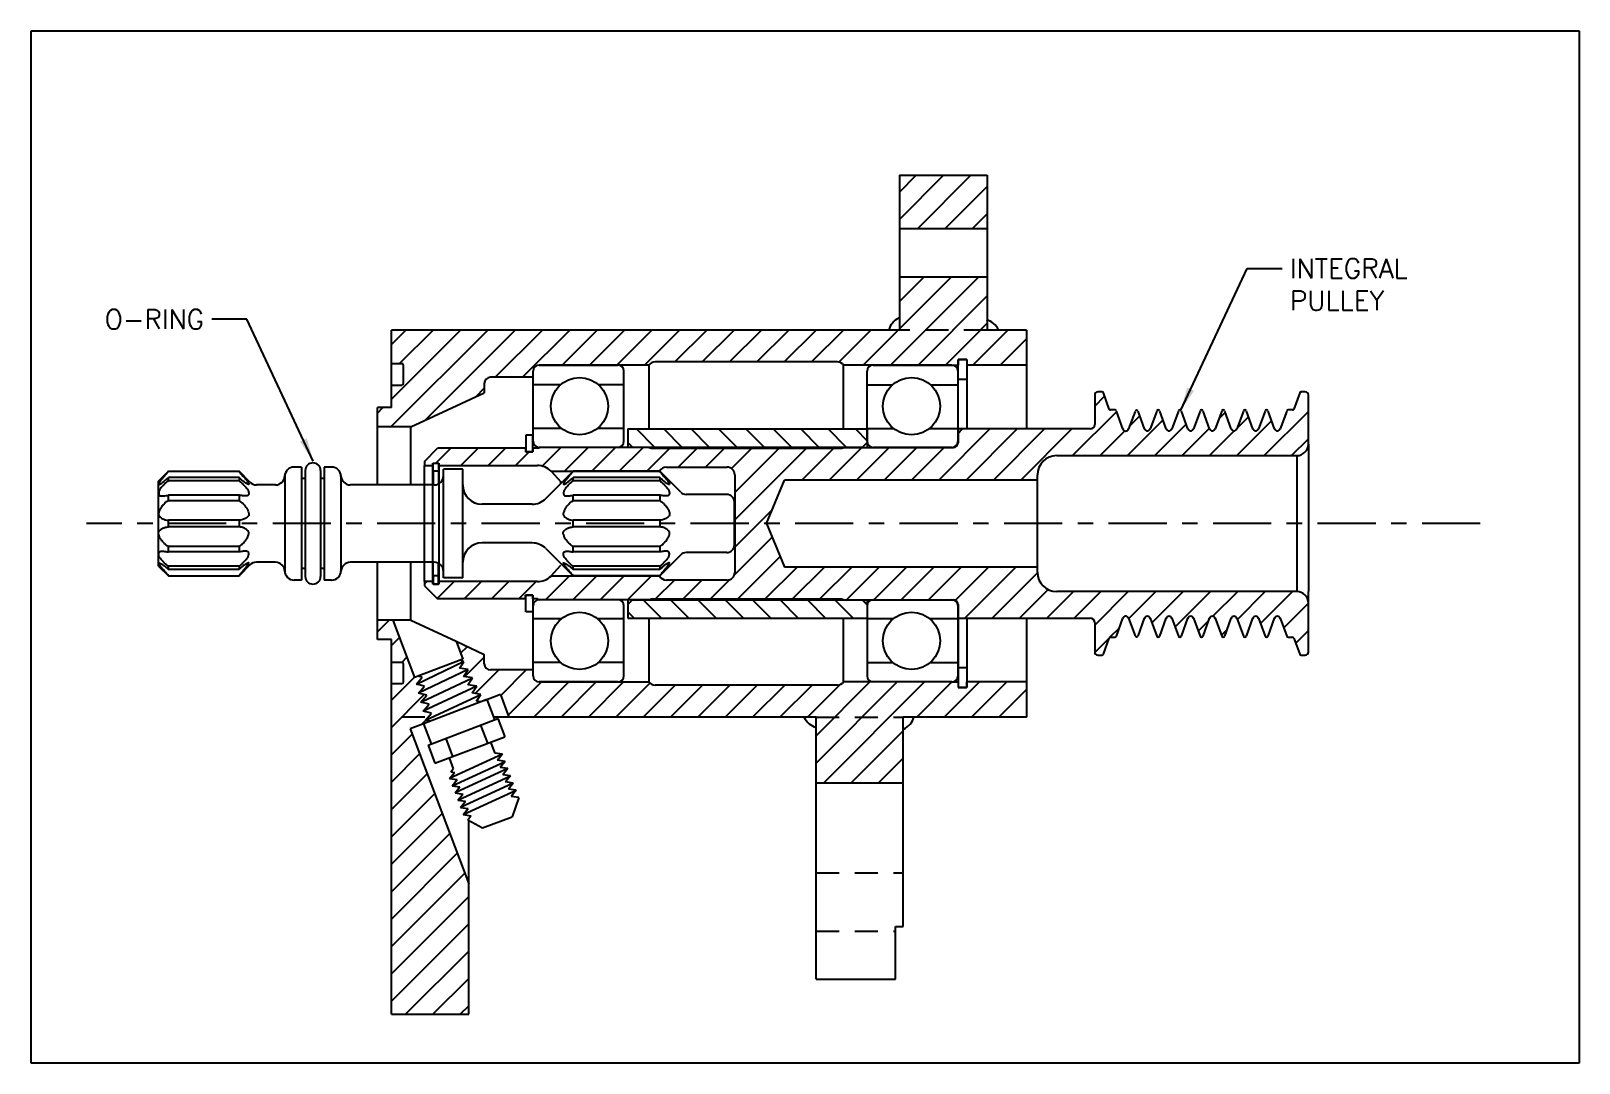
# Model space of a CAD drawing. Extents: x 0 to 74.6, y -2.9 to 21.7.
# Drawn here: x 64.6 to 74.6, y 4.79 to 11.45 of the extents above; entities that cross this region are included whole.
import ezdxf

# ---------------------------------------------------------------- set-up
doc = ezdxf.new("R2010")
doc.units = 0
doc.header["$LTSCALE"] = 0.3
doc.header["$MEASUREMENT"] = 0
doc.linetypes.add('CENTER', pattern=[2, 1.25, -0.25, 0.25, -0.25])
doc.linetypes.add('DASHED', pattern=[0.75, 0.5, -0.25])
for name, color, linetype in [('1', 1, 'CONTINUOUS'), ('L1_', 7, 'CONTINUOUS'), ('NOTES', 2, 'CONTINUOUS')]:
    doc.layers.add(name, color=color, linetype=linetype)
doc.styles.add('ROMANS', font='ROMANS.shx')
doc.dimstyles.new('FRACTION', dxfattribs={"dimtxt": 0.125, "dimasz": 0.15, "dimexe": 0.12, "dimexo": 0.12, "dimgap": 0.05, "dimtad": 0, "dimtih": 1, "dimtoh": 1, "dimdec": 4, "dimzin": 4, "dimdsep": 46, "dimlunit": 5, "dimtxsty": 'ROMANS', "dimcen": 0.09, "dimclrd": 6, "dimclre": 6, "dimclrt": 256, "dimadec": 0, "dimazin": 0, "dimtfac": 0.72, "dimtdec": 4, "dimtofl": 0, "dimtmove": 0, "dimatfit": 3, "dimfxl": 1, "dimfrac": 2, "dimtolj": 1, "dimtzin": 4, "dimarcsym": 0})
pattern_1 = [(45, (57.6716, -3.54387), (-0.08838835, 0.08838835), [])]

msp = doc.modelspace()

# ---------------------------------------------------------------- hatches: boundary and pattern name
at = {"layer": '1'}
h = msp.add_hatch(dxfattribs=at)
h.set_pattern_fill('ANSI31', color=41)
h.set_pattern_definition(pattern_1)
h.paths.add_polyline_path([(70.78, 10.521), (70.213, 10.521), (70.213, 10.178), (70.78, 10.178)])
h = msp.add_hatch(dxfattribs=at)
h.set_pattern_fill('ANSI31', color=41)
h.set_pattern_definition([(45, (57.69291, -4.05247), (-0.08838835, 0.08838835), [])])
h.paths.add_polyline_path([(70.78, 9.865), (70.213, 9.865), (70.213, 9.521), (70.78, 9.521)])
h = msp.add_hatch(dxfattribs=at)
h.set_pattern_fill('ANSI31', color=41)
h.set_pattern_definition(pattern_1)
h.paths.add_polyline_path([(71.034, 9.521), (70.78, 9.521), (70.213, 9.521), (66.932, 9.521), (66.932, 9.305), (66.999, 9.305, -0.41421), (67.009, 9.295), (67.009, 9.176, -0.41421), (66.999, 9.166), (66.932, 9.166), (66.932, 9.02), (66.842, 9.02), (66.842, 8.895), (67.057, 8.895), (67.532, 9.116), (67.532, 9.176, -0.41421), (67.572, 9.216), (67.847, 9.216), (67.847, 9.255, -0.41421), (67.887, 9.295), (68.595, 9.295, -0.23607), (68.635, 9.315), (69.813, 9.315, -0.23607), (69.853, 9.295), (70.552, 9.295), (70.592, 9.295), (70.592, 9.33), (70.648, 9.33), (70.648, 9.295), (71.034, 9.295)])
h = msp.add_hatch(dxfattribs=at)
h.set_pattern_fill('ANSI31', color=41)
h.set_pattern_definition([(45, (68.45599, -20.50634), (-0.08838835, 0.08838835), [])])
h.paths.add_polyline_path([(70.638, 7.99), (69.772, 7.99, -0.03331), (69.719, 7.784), (69.842, 7.784), (69.855, 7.779), (70.562, 7.779, -0.41461), (70.592, 7.749), (70.592, 7.66), (70.746, 7.66, -0.05729)])
h.paths.add_polyline_path([(71.105, 7.957), (71.105, 7.99), (70.638, 7.99, 0.05729), (70.746, 7.66), (71.445, 7.66, -0.4142), (71.475, 7.63), (71.475, 7.441, 0.4142), (71.495, 7.421), (71.522, 7.421, 0.31531), (71.531, 7.428), (71.569, 7.531, -0.31531), (71.578, 7.538), (71.606, 7.538, 0.31833), (71.616, 7.544), (71.656, 7.66, -0.70021), (71.694, 7.66), (71.737, 7.546, 0.78457), (71.756, 7.548), (71.796, 7.659, -0.70021), (71.834, 7.659), (71.876, 7.544, 0.7047), (71.895, 7.544), (71.936, 7.659, -0.70021), (71.974, 7.659), (72.016, 7.544, 0.70297), (72.035, 7.544), (72.076, 7.659, -0.70021), (72.114, 7.659), (72.156, 7.544, 0.70182), (72.175, 7.544), (72.216, 7.659, -0.70021), (72.254, 7.659), (72.296, 7.544, 0.70105), (72.315, 7.544), (72.356, 7.659, -0.70021), (72.394, 7.659), (72.436, 7.544, 0.70053), (72.455, 7.544), (72.496, 7.659, -0.70021), (72.534, 7.659), (72.576, 7.544, 0.70018), (72.595, 7.544), (72.636, 7.659, -0.70021), (72.674, 7.659), (72.716, 7.544, 0.3153), (72.725, 7.538), (72.752, 7.538, -0.3153), (72.762, 7.531), (72.799, 7.428, 0.3153), (72.809, 7.421), (72.835, 7.421, 0.41421), (72.855, 7.441), (72.855, 7.757, 0.41421), (72.78, 7.832), (71.23, 7.832, -0.41421)])
h.paths.add_polyline_path([(69.772, 7.99), (69.472, 7.99), (69.355, 8.271), (69.15, 8.271), (69.15, 7.956, -0.41421), (69.1, 7.906), (68.708, 7.906, -0.27566), (68.664, 7.932), (67.963, 7.932, -0.19786), (67.875, 7.896), (67.238, 7.896), (67.238, 7.88), (67.2, 7.88), (67.2, 7.896), (67.145, 7.896), (67.145, 7.869), (67.23, 7.784), (67.798, 7.784), (67.798, 7.808), (67.846, 7.808), (67.846, 7.784), (67.876, 7.784), (67.889, 7.779), (68.596, 7.779), (68.609, 7.784), (69.719, 7.784, 0.03331)])
h.paths.add_polyline_path([(69.726, 8.759), (68.609, 8.759), (68.596, 8.763), (67.889, 8.763), (67.876, 8.759), (67.846, 8.759), (67.846, 8.734), (67.798, 8.734), (67.798, 8.759), (67.23, 8.759), (67.145, 8.673), (67.145, 8.646), (67.2, 8.646), (67.2, 8.662), (67.238, 8.662), (67.238, 8.646), (67.875, 8.646, -0.19786), (67.963, 8.61), (68.664, 8.61, -0.27566), (68.708, 8.636), (69.1, 8.636, -0.41421), (69.15, 8.586), (69.15, 8.271), (69.355, 8.271), (69.472, 8.552), (69.776, 8.552, 0.03319)])
h.paths.add_polyline_path([(70.725, 8.882), (70.592, 8.882), (70.592, 8.793, -0.41382), (70.562, 8.763), (69.855, 8.763), (69.842, 8.759), (69.726, 8.759, -0.03319), (69.776, 8.552), (70.629, 8.552, -0.05668)])
h.paths.add_polyline_path([(71.23, 8.71), (72.78, 8.71, 0.41421), (72.855, 8.785), (72.855, 9.101, 0.41421), (72.835, 9.121), (72.809, 9.121, 0.3153), (72.799, 9.115), (72.762, 9.011, -0.3153), (72.752, 9.005), (72.725, 9.005, 0.3153), (72.716, 8.998), (72.674, 8.883, -0.70021), (72.636, 8.883), (72.595, 8.998, 0.70018), (72.576, 8.998), (72.534, 8.883, -0.70021), (72.496, 8.883), (72.455, 8.998, 0.69981), (72.436, 8.998), (72.394, 8.883, -0.70021), (72.356, 8.883), (72.315, 8.998, 0.69926), (72.296, 8.998), (72.254, 8.883, -0.70021), (72.216, 8.883), (72.175, 8.998, 0.69844), (72.156, 8.998), (72.114, 8.883, -0.70021), (72.076, 8.883), (72.035, 8.998, 0.69721), (72.016, 8.998), (71.974, 8.883, -0.70021), (71.936, 8.883), (71.895, 8.998, 0.69538), (71.876, 8.998), (71.834, 8.883, -0.70021), (71.796, 8.883), (71.755, 8.998, 0.61532), (71.737, 8.996), (71.694, 8.882, -0.70021), (71.656, 8.882), (71.616, 8.998, 0.31833), (71.606, 9.005), (71.578, 9.005, -0.31531), (71.569, 9.011), (71.531, 9.115, 0.31531), (71.522, 9.121), (71.495, 9.121, 0.4142), (71.475, 9.101), (71.475, 8.912, -0.4142), (71.445, 8.882), (70.725, 8.882, 0.05668), (70.629, 8.552), (71.105, 8.552), (71.105, 8.585, -0.41421)])
h = msp.add_hatch(dxfattribs=at)
h.set_pattern_fill('ANSI31', color=41)
h.set_pattern_definition(pattern_1)
h.paths.add_polyline_path([(67.432, 5.945), (67.053, 6.945), (67.157, 6.985), (67.18, 6.994), (67.153, 7.001), (67.19, 7.046), (67.138, 7.059), (67.175, 7.104), (67.123, 7.117), (67.16, 7.162), (67.108, 7.175), (67.145, 7.22), (67.094, 7.233), (67.13, 7.278), (67.103, 7.285), (67.082, 7.277), (66.942, 7.647), (66.842, 7.647), (66.842, 7.522), (66.932, 7.522), (66.932, 7.376), (66.999, 7.376, -0.41421), (67.009, 7.366), (67.009, 7.247, -0.41421), (66.999, 7.237), (66.932, 7.237), (66.932, 5.101), (67.432, 5.101)])
h = msp.add_hatch(dxfattribs=at)
h.set_pattern_fill('ANSI31', color=41)
h.set_pattern_definition([(45, (55.64809, -6.77303), (-0.08838835, 0.08838835), [])])
edge = h.paths.add_edge_path()
edge.add_arc((68.635, 7.278), 0.05, 216.8699, 270, ccw=False)
edge.add_line((68.595, 7.248), (67.897, 7.248))
edge.add_arc((67.888, 7.288), 0.0414, 180.7811, 281.2958, ccw=False)
edge.add_line((67.847, 7.288), (67.847, 7.326))
edge.add_line((67.847, 7.326), (67.572, 7.326))
edge.add_arc((67.572, 7.366), 0.04, 180, 270, ccw=False)
edge.add_line((67.532, 7.366), (67.532, 7.426))
edge.add_line((67.532, 7.426), (67.35, 7.511))
edge.add_line((67.35, 7.511), (67.393, 7.396))
edge.add_line((67.393, 7.396), (67.376, 7.389))
edge.add_line((67.376, 7.389), (67.399, 7.379))
edge.add_line((67.399, 7.379), (67.371, 7.337))
edge.add_line((67.371, 7.337), (67.428, 7.328))
edge.add_line((67.428, 7.328), (67.398, 7.284))
edge.add_line((67.398, 7.284), (67.456, 7.274))
edge.add_line((67.456, 7.274), (67.426, 7.23))
edge.add_line((67.426, 7.23), (67.483, 7.221))
edge.add_line((67.483, 7.221), (67.453, 7.177))
edge.add_line((67.453, 7.177), (67.51, 7.167))
edge.add_line((67.51, 7.167), (67.481, 7.124))
edge.add_line((67.481, 7.124), (67.51, 7.119))
edge.add_line((67.51, 7.119), (67.636, 7.167))
edge.add_line((67.636, 7.167), (67.691, 7.021))
edge.add_line((67.691, 7.021), (69.675, 7.021))
edge.add_line((69.675, 7.021), (69.675, 6.596))
edge.add_line((69.675, 6.596), (70.238, 6.596))
edge.add_line((70.238, 6.596), (70.238, 7.021))
edge.add_line((70.238, 7.021), (71.034, 7.021))
edge.add_line((71.034, 7.021), (71.034, 7.248))
edge.add_line((71.034, 7.248), (70.648, 7.248))
edge.add_line((70.648, 7.248), (70.648, 7.212))
edge.add_line((70.648, 7.212), (70.592, 7.212))
edge.add_line((70.592, 7.212), (70.592, 7.248))
edge.add_line((70.592, 7.248), (69.853, 7.248))
edge.add_arc((69.813, 7.278), 0.05, 270, 323.1301, ccw=False)
edge.add_line((69.813, 7.228), (68.635, 7.228))
at = {"layer": 'NOTES'}
h = msp.add_hatch(dxfattribs=at)
h.set_pattern_fill('ANSI31', color=41, angle=90)
h.set_pattern_definition([(135, (46.36635, -2.38027), (-0.08838835, -0.08838835), [])])
h.paths.add_polyline_path([(69.975, 8.765), (70.005, 8.795), (70.005, 8.882), (68.459, 8.882), (68.459, 8.795), (68.489, 8.765)])
h.paths.add_polyline_path([(70.005, 7.66), (70.005, 7.748), (69.975, 7.778), (68.489, 7.778), (68.459, 7.748), (68.459, 7.66)])

# ---------------------------------------------------------------- linework, layer by layer
at = {"layer": '1', "color": 1, "linetype": 'Continuous'}
for p, q in [((70.213, 10.521, -1.239), (70.213, 10.178, -1.421)), ((70.213, 10.521, -3.602), (70.78, 10.521, -3.602)), ((70.78, 10.521, -0.637), (70.78, 10.178, -0.455)), ((70.213, 10.178, -1.421), (70.213, 9.865, -1.586)), ((70.213, 10.178), (70.78, 10.178)), ((70.78, 10.178, -0.455), (70.78, 9.865, -0.29)), ((70.213, 9.865, -1.586), (70.213, 9.521, -1.768)), ((70.213, 9.865), (70.78, 9.865)), ((70.78, 9.865, -0.29), (70.78, 9.521, -0.108)), ((70.213, 9.521), (66.932, 9.521)), ((66.932, 9.305), (66.932, 9.521)), ((71.034, 9.521), (70.78, 9.521)), ((71.034, 9.521), (71.034, 9.295)), ((66.932, 9.305), (66.999, 9.305)), ((66.932, 9.166), (66.932, 9.305)), ((69.813, 9.315), (68.635, 9.315)), ((67.009, 9.176), (67.009, 9.295)), ((67.847, 9.216), (67.572, 9.216)), ((68.595, 9.295), (67.887, 9.295)), ((68.595, 9.295), (68.595, 8.882)), ((69.853, 8.882), (69.853, 9.295)), ((70.552, 9.295), (69.853, 9.295)), ((71.034, 9.295), (70.648, 9.295)), ((71.034, 9.295), (71.034, 8.882)), ((66.932, 9.02), (66.932, 9.166)), ((66.932, 9.166), (66.999, 9.166)), ((67.057, 8.895), (67.532, 9.116)), ((67.532, 9.176), (67.532, 9.116)), ((66.842, 8.895), (66.842, 9.02)), ((66.932, 9.02), (66.842, 9.02)), ((66.842, 8.526), (66.842, 8.895)), ((67.057, 8.895), (66.842, 8.895)), ((67.057, 8.521), (67.057, 8.895)), ((66.842, 7.647), (66.842, 8.016)), ((67.057, 7.647), (67.057, 8.021)), ((67.024, 7.647), (66.842, 7.647)), ((66.842, 7.522), (66.842, 7.647)), ((66.942, 7.647), (67.082, 7.277)), ((67.057, 7.647), (67.024, 7.647)), ((67.057, 7.647), (67.35, 7.511)), ((68.595, 7.66), (68.595, 7.248)), ((69.853, 7.248), (69.853, 7.66)), ((71.034, 7.66), (71.034, 7.248)), ((66.932, 7.522), (66.842, 7.522)), ((66.932, 7.376, 1.52), (66.932, 7.522, 1.52)), ((67.35, 7.511), (67.393, 7.396)), ((67.35, 7.511), (67.532, 7.426)), ((67.532, 7.366), (67.532, 7.426)), ((66.932, 7.376), (66.999, 7.376)), ((66.932, 7.237, 1.52), (66.932, 7.376, 1.52)), ((67.009, 7.247), (67.009, 7.366)), ((67.393, 7.396), (67.082, 7.277)), ((67.847, 7.326), (67.572, 7.326)), ((66.932, 5.101, 1.52), (66.932, 7.237, 1.52)), ((66.932, 7.237), (66.999, 7.237)), ((69.813, 7.228), (68.635, 7.228)), ((71.034, 7.248), (70.648, 7.248)), ((71.034, 7.248), (71.034, 7.021)), ((67.636, 7.167), (67.531, 7.127)), ((67.636, 7.167), (67.691, 7.021)), ((67.691, 7.021), (67.591, 7.021)), ((69.675, 7.021), (67.691, 7.021)), ((69.675, 6.596, 3.986), (69.675, 7.021, 3.986)), ((70.238, 6.596, 3.986), (70.238, 7.021, 3.986)), ((71.034, 7.021), (70.238, 7.021)), ((67.157, 6.985), (67.053, 6.945)), ((67.053, 6.945), (67.432, 5.945)), ((69.675, 6.596), (70.238, 6.596)), ((69.675, 5.328, 3.986), (69.675, 6.596, 3.986)), ((70.238, 5.669, 3.986), (70.238, 6.596, 3.986)), ((67.432, 5.945), (67.432, 6.353)), ((67.432, 5.101), (67.432, 5.945)), ((70.188, 5.669), (70.238, 5.669)), ((70.188, 5.328), (70.188, 5.669)), ((69.675, 5.328), (70.188, 5.328)), ((66.932, 5.101), (67.432, 5.101))]:
    msp.add_line(p, q, dxfattribs=at)
at = {"layer": '1', "color": 1, "linetype": 'DASHED'}
for p, q in [((70.78, 9.521), (70.213, 9.521)), ((67.148, 7.021), (66.932, 7.021)), ((69.675, 7.021, 3.986), (70.238, 7.021, 3.986)), ((69.675, 6.015), (70.238, 6.015)), ((69.675, 5.639), (70.188, 5.639))]:
    msp.add_line(p, q, dxfattribs=at)
at = {"layer": '1', "color": 6, "linetype": 'Continuous'}
for p, q in [((70.592, 9.33), (70.592, 9.295)), ((70.648, 9.33), (70.592, 9.33)), ((70.648, 9.33), (70.648, 9.295)), ((70.592, 8.882), (70.592, 9.295)), ((70.648, 9.202), (70.592, 9.202)), ((68.666, 7.996), (68.666, 7.975)), ((70.592, 7.66), (70.592, 7.248)), ((70.648, 7.66), (70.648, 7.248)), ((70.648, 7.34), (70.592, 7.34)), ((70.592, 7.248), (70.592, 7.212)), ((70.648, 7.212), (70.592, 7.212)), ((70.648, 7.248), (70.648, 7.212))]:
    msp.add_line(p, q, dxfattribs=at)
at = {"layer": '1'}
for p, q in [((70.592, 9.295), (70.592, 9.33)), ((70.592, 9.33), (70.648, 9.33)), ((70.648, 9.33), (70.648, 9.295)), ((71.475, 9.101), (71.475, 8.912)), ((71.522, 9.121), (71.495, 9.121)), ((71.569, 9.011), (71.531, 9.115)), ((72.799, 9.115), (72.762, 9.011)), ((72.835, 9.121), (72.809, 9.121)), ((72.855, 8.785), (72.855, 9.101)), ((71.606, 9.005), (71.578, 9.005)), ((72.752, 9.005), (72.725, 9.005)), ((71.656, 8.882), (71.616, 8.998)), ((71.737, 8.996), (71.694, 8.882)), ((71.796, 8.883), (71.755, 8.998)), ((71.876, 8.998), (71.834, 8.883)), ((71.936, 8.883), (71.895, 8.998)), ((72.016, 8.998), (71.974, 8.883)), ((72.076, 8.883), (72.035, 8.998)), ((72.156, 8.998), (72.114, 8.883)), ((72.216, 8.883), (72.175, 8.998)), ((72.296, 8.998), (72.254, 8.883)), ((72.356, 8.883), (72.315, 8.998)), ((72.436, 8.998), (72.394, 8.883)), ((72.496, 8.883), (72.455, 8.998)), ((72.576, 8.998), (72.534, 8.883)), ((72.636, 8.883), (72.595, 8.998)), ((72.716, 8.998), (72.674, 8.883)), ((71.445, 8.882), (70.592, 8.882)), ((70.592, 8.882), (70.592, 8.793)), ((67.145, 8.673), (67.23, 8.759)), ((67.798, 8.759), (67.23, 8.759)), ((67.798, 8.759), (67.798, 8.734)), ((67.846, 8.734), (67.798, 8.734)), ((67.876, 8.759), (67.846, 8.759)), ((67.846, 8.759), (67.846, 8.734)), ((67.876, 8.759), (67.889, 8.763)), ((68.596, 8.763), (67.889, 8.763)), ((68.596, 8.763), (68.609, 8.759)), ((68.609, 8.759), (69.842, 8.759)), ((69.842, 8.759), (69.855, 8.763)), ((69.855, 8.763), (70.562, 8.763)), ((71.23, 8.71), (72.78, 8.71)), ((72.78, 8.71), (72.78, 7.832)), ((72.855, 8.785), (72.855, 7.832)), ((67.145, 8.673), (67.145, 8.646)), ((67.145, 8.646), (67.2, 8.646)), ((67.145, 7.896), (67.145, 8.646)), ((67.238, 8.646), (67.875, 8.646)), ((67.963, 8.61), (68.664, 8.61)), ((68.708, 8.636), (69.1, 8.636)), ((69.15, 8.586), (69.15, 7.956)), ((69.355, 8.271), (69.472, 8.552)), ((71.105, 8.552), (69.472, 8.552)), ((71.105, 7.957), (71.105, 8.585)), ((69.355, 8.271), (69.472, 7.99)), ((68.664, 7.932), (67.963, 7.932)), ((69.1, 7.906), (68.708, 7.906)), ((71.105, 7.99), (69.472, 7.99)), ((67.2, 7.896), (67.145, 7.896)), ((67.145, 7.896), (67.145, 7.869)), ((67.145, 7.869), (67.23, 7.784)), ((67.875, 7.896), (67.238, 7.896)), ((67.846, 7.808), (67.798, 7.808)), ((67.798, 7.784), (67.798, 7.808)), ((67.846, 7.784), (67.846, 7.808)), ((72.78, 7.832), (71.23, 7.832)), ((72.855, 7.441), (72.855, 7.832)), ((67.798, 7.784), (67.23, 7.784)), ((67.876, 7.784), (67.846, 7.784)), ((67.876, 7.784), (67.889, 7.779)), ((68.596, 7.779), (67.889, 7.779)), ((68.596, 7.779), (68.609, 7.784)), ((68.609, 7.784), (69.842, 7.784)), ((69.842, 7.784), (69.855, 7.779)), ((69.855, 7.779), (70.562, 7.779)), ((70.592, 7.749), (70.592, 7.66)), ((68.459, 7.66), (69.901, 7.66)), ((70.592, 7.66), (71.445, 7.66)), ((71.475, 7.63), (71.475, 7.441)), ((71.616, 7.544), (71.656, 7.66)), ((71.694, 7.66), (71.737, 7.546)), ((71.755, 7.544), (71.796, 7.659)), ((71.834, 7.659), (71.876, 7.544)), ((71.895, 7.544), (71.936, 7.659)), ((71.974, 7.659), (72.016, 7.544)), ((72.035, 7.544), (72.076, 7.659)), ((72.114, 7.659), (72.156, 7.544)), ((72.175, 7.544), (72.216, 7.659)), ((72.254, 7.659), (72.296, 7.544)), ((72.315, 7.544), (72.356, 7.659)), ((72.394, 7.659), (72.436, 7.544)), ((72.455, 7.544), (72.496, 7.659)), ((72.534, 7.659), (72.576, 7.544)), ((72.595, 7.544), (72.636, 7.659)), ((72.674, 7.659), (72.716, 7.544)), ((71.531, 7.428), (71.569, 7.531)), ((71.578, 7.538), (71.606, 7.538)), ((72.725, 7.538), (72.752, 7.538)), ((72.762, 7.531), (72.799, 7.428)), ((71.495, 7.421), (71.522, 7.421)), ((72.809, 7.421), (72.835, 7.421)), ((70.592, 7.248), (70.592, 7.212)), ((70.592, 7.212), (70.648, 7.212)), ((70.648, 7.212), (70.648, 7.248))]:
    msp.add_line(p, q, dxfattribs=at)
at = {"layer": '1', "color": 4, "linetype": 'Continuous'}
for p, q in [((67.847, 9.216, 2.82), (67.847, 9.255, 2.82)), ((67.847, 8.803, 2.82), (67.847, 9.216, 2.82)), ((68.434, 8.803, 2.82), (68.434, 9.255, 2.82)), ((70.005, 8.803), (70.005, 9.255)), ((70.592, 8.803), (70.592, 9.255)), ((68.025, 9.168, 2.82), (67.847, 9.168, 2.82)), ((68.434, 9.168, 2.82), (68.269, 9.168, 2.82)), ((70.005, 9.168), (70.17, 9.168)), ((70.415, 9.168), (70.592, 9.168)), ((68.03, 8.885, 2.82), (67.847, 8.885, 2.82)), ((68.434, 8.885, 2.82), (68.264, 8.885, 2.82)), ((70.005, 8.885), (70.175, 8.885)), ((70.41, 8.885), (70.592, 8.885)), ((68.394, 8.763, 2.82), (67.887, 8.763, 2.82)), ((70.552, 8.763), (70.045, 8.763)), ((67.847, 7.288), (67.847, 7.739, 2.82)), ((68.394, 7.779, 2.82), (67.882, 7.781)), ((68.434, 7.288, 2.82), (68.434, 7.739, 2.82)), ((70.005, 7.739), (70.005, 7.288)), ((70.592, 7.288), (70.592, 7.739)), ((68.03, 7.656, 2.82), (67.847, 7.655, 2.291)), ((68.434, 7.656, 2.82), (68.264, 7.656, 2.82)), ((70.005, 7.657), (70.175, 7.657)), ((70.005, 7.657), (70.175, 7.657)), ((70.41, 7.657), (70.592, 7.657)), ((68.025, 7.373, 2.82), (67.847, 7.373, 2.82)), ((68.434, 7.373, 2.82), (68.269, 7.373, 2.82)), ((70.005, 7.374), (70.17, 7.374)), ((70.415, 7.374), (70.592, 7.374)), ((68.394, 7.248, 2.82), (67.887, 7.248)), ((70.552, 7.248), (70.045, 7.248))]:
    msp.add_line(p, q, dxfattribs=at)
at = {"layer": '1', "color": 4}
for p, q in [((67.887, 9.295), (68.394, 9.295, 2.82)), ((70.045, 9.295), (70.552, 9.295)), ((70.045, 7.779), (70.552, 7.779))]:
    msp.add_line(p, q, dxfattribs=at)
at = {"layer": '1', "color": 1}
for p, q in [((70.552, 9.295), (70.592, 9.295)), ((67.2, 8.646), (67.2, 8.662)), ((67.2, 8.662), (67.238, 8.662)), ((67.2, 7.896), (67.2, 8.646)), ((67.238, 8.662), (67.238, 8.646)), ((67.238, 8.646), (67.238, 7.896)), ((67.963, 8.61), (68.026, 8.54)), ((68.026, 8.532), (68.026, 8.54)), ((67.963, 7.933), (68.026, 8.002)), ((67.2, 7.88), (67.2, 7.896)), ((67.238, 7.88), (67.2, 7.88)), ((67.238, 7.896), (67.238, 7.88)), ((67.887, 7.248), (68.595, 7.248)), ((70.552, 7.248), (69.853, 7.248)), ((70.552, 7.248), (70.592, 7.248))]:
    msp.add_line(p, q, dxfattribs=at)
at = {"layer": '1', "color": 6}
for p, q in [((70.648, 9.295), (70.648, 8.882)), ((67.845, 8.842), (67.8, 8.842)), ((67.8, 8.842), (67.8, 8.735)), ((67.845, 8.735), (67.845, 8.842)), ((67.8, 8.735), (67.845, 8.735)), ((67.8, 7.808), (67.845, 7.808)), ((67.8, 7.7), (67.8, 7.808)), ((67.845, 7.808), (67.845, 7.7)), ((67.845, 7.7), (67.8, 7.7))]:
    msp.add_line(p, q, dxfattribs=at)
at = {"layer": '1', "color": 3}
for p, q in [((68.459, 8.882), (70.005, 8.882)), ((68.459, 8.882), (68.459, 8.795)), ((70.005, 8.882), (70.005, 8.795)), ((68.459, 8.795), (68.489, 8.765)), ((68.459, 8.795), (68.459, 8.763)), ((68.489, 8.765), (69.975, 8.765)), ((68.489, 8.765), (68.489, 8.763)), ((70.005, 8.795), (69.975, 8.765)), ((69.975, 8.765), (69.975, 8.763)), ((70.005, 8.795), (70.005, 8.763)), ((67.201, 8.662), (67.237, 8.662)), ((67.201, 8.609), (67.201, 8.662)), ((67.237, 8.609), (67.201, 8.609)), ((67.201, 8.609), (67.201, 8.521)), ((67.237, 8.662), (67.237, 8.609)), ((67.237, 8.609), (67.237, 8.529)), ((67.201, 7.933), (67.201, 8.021)), ((67.237, 7.933), (67.237, 8.014)), ((67.237, 7.933), (67.201, 7.933)), ((67.201, 7.933), (67.201, 7.88)), ((67.237, 7.88), (67.237, 7.933)), ((67.201, 7.88), (67.237, 7.88)), ((68.459, 7.779), (68.459, 7.748)), ((68.489, 7.778), (68.459, 7.748)), ((68.459, 7.748), (68.459, 7.66)), ((68.489, 7.779), (68.489, 7.778)), ((68.489, 7.778), (69.975, 7.778)), ((69.975, 7.779), (69.975, 7.778)), ((70.005, 7.748), (69.975, 7.778)), ((70.005, 7.779), (70.005, 7.748)), ((70.005, 7.748), (70.005, 7.66)), ((68.459, 7.66), (70.005, 7.66))]:
    msp.add_line(p, q, dxfattribs=at)
at = {"layer": '1', "color": 5}
for p, q in [((66.352, 8.636), (66.303, 8.636)), ((66.352, 8.636, 0.686), (66.352, 7.906, 2.193)), ((66.497, 8.636, 0.686), (66.497, 7.906, 2.193)), ((66.546, 8.636), (66.497, 8.636)), ((66.243, 8.576), (66.243, 8.271)), ((66.375, 8.563), (66.352, 8.563)), ((66.497, 8.563), (66.475, 8.563)), ((66.606, 8.576), (66.606, 8.271)), ((66.243, 8.271), (66.243, 7.966)), ((66.606, 8.271), (66.606, 7.966)), ((66.352, 7.906), (66.303, 7.906)), ((66.375, 7.98), (66.352, 7.98)), ((66.497, 7.98), (66.475, 7.98)), ((66.546, 7.906), (66.497, 7.906))]:
    msp.add_line(p, q, dxfattribs=at)
at = {"layer": '1', "color": 5, "linetype": 'CENTER'}
for p, q in [((67.393, 8.622), (67.268, 8.622)), ((67.393, 7.92), (67.268, 7.92))]:
    msp.add_line(p, q, dxfattribs=at)
at = {"layer": '1', "color": 5, "linetype": 'Continuous'}
for p, q in [((67.268, 7.92, 2.82), (67.268, 8.622, 2.82)), ((67.393, 7.92, 2.82), (67.393, 8.622, 2.82)), ((67.93, 8.433, 2.82), (68.106, 8.609, 2.82)), ((68.666, 8.609, 2.82), (68.106, 8.609, 2.82)), ((68.801, 8.473, 2.82), (68.666, 8.609, 2.82)), ((67.208, 8.521), (66.666, 8.521, 2.539)), ((68.666, 8.568), (68.106, 8.568)), ((68.106, 8.547), (68.106, 8.568)), ((68.666, 8.547), (68.106, 8.547)), ((68.666, 8.568), (68.666, 8.547)), ((68.666, 8.454), (68.106, 8.454)), ((68.106, 8.418), (68.106, 8.454)), ((68.666, 8.418), (68.106, 8.418)), ((68.666, 8.454), (68.666, 8.418)), ((69.098, 8.459), (68.836, 8.459)), ((69.148, 8.134, 2.82), (69.148, 8.409, 2.82)), ((67.841, 8.396, 2.82), (67.518, 8.396, 2.82)), ((68.666, 8.292), (68.106, 8.292)), ((68.106, 8.25), (68.106, 8.292)), ((68.666, 8.25), (68.106, 8.25)), ((68.666, 8.292), (68.666, 8.25)), ((67.841, 8.146, 2.82), (67.518, 8.146, 2.82)), ((67.93, 8.11, 2.82), (68.106, 7.934, 2.82)), ((68.666, 8.124), (68.106, 8.124)), ((68.106, 8.088), (68.106, 8.124)), ((68.666, 8.124), (68.666, 8.088)), ((67.208, 8.021), (66.666, 8.021, 2.539)), ((68.666, 8.088), (68.106, 8.088)), ((68.801, 8.069, 2.82), (68.666, 7.934, 2.82)), ((69.098, 8.084), (68.836, 8.084)), ((68.666, 7.996), (68.106, 7.996)), ((68.106, 7.975), (68.106, 7.996)), ((68.666, 7.975), (68.106, 7.975)), ((68.666, 7.934, 2.82), (68.106, 7.934, 2.82))]:
    msp.add_line(p, q, dxfattribs=at)
at = {"layer": '1', "color": 41, "linetype": 'Continuous'}
for p, q in [((67.094, 7.233, -2.82), (67.398, 7.38, -0.028)), ((67.428, 7.328), (67.108, 7.175, -2.82)), ((67.123, 7.117, -2.82), (67.456, 7.274)), ((67.483, 7.221), (67.138, 7.059, -2.82)), ((67.153, 7.001, -2.82), (67.51, 7.167)), ((67.649, 6.781, -2.82), (67.308, 6.625, -2.82)), ((67.325, 6.578, -2.82), (67.666, 6.735, -2.82)), ((67.684, 6.688, -2.82), (67.343, 6.532, -2.82)), ((67.361, 6.485, -2.82), (67.702, 6.641, -2.82)), ((67.719, 6.594, -2.82), (67.379, 6.438, -2.82)), ((67.396, 6.391, -2.82), (67.737, 6.548, -2.82))]:
    msp.add_line(p, q, dxfattribs=at)
at = {"layer": '1', "color": 3, "linetype": 'Continuous'}
for p, q in [((67.371, 7.337), (67.399, 7.379)), ((67.428, 7.328), (67.371, 7.337)), ((67.399, 7.379), (67.376, 7.389)), ((67.398, 7.284), (67.428, 7.328)), ((67.094, 7.233, -2.82), (67.13, 7.278, -2.82)), ((67.145, 7.22, -2.82), (67.094, 7.233, -2.82)), ((67.13, 7.278, -2.82), (67.103, 7.285, -2.82)), ((67.108, 7.175, -2.82), (67.145, 7.22, -2.82)), ((67.456, 7.274), (67.398, 7.284)), ((67.426, 7.23), (67.456, 7.274)), ((67.483, 7.221), (67.426, 7.23)), ((67.453, 7.177), (67.483, 7.221)), ((67.16, 7.162, -2.82), (67.108, 7.175, -2.82)), ((67.123, 7.117, -2.82), (67.16, 7.162, -2.82)), ((67.175, 7.104, -2.82), (67.123, 7.117, -2.82)), ((67.138, 7.059, -2.82), (67.175, 7.104, -2.82)), ((67.51, 7.119), (67.14, 6.978)), ((67.51, 7.167), (67.453, 7.177)), ((67.481, 7.124), (67.51, 7.167)), ((67.51, 7.119), (67.481, 7.124)), ((67.549, 7.134), (67.593, 7.017)), ((67.19, 7.046, -2.82), (67.138, 7.059, -2.82)), ((67.153, 7.001, -2.82), (67.19, 7.046, -2.82)), ((67.18, 6.994, -2.82), (67.153, 7.001, -2.82)), ((67.169, 6.84, -2.82), (67.619, 7.011, -2.82)), ((67.619, 7.011), (67.664, 6.894)), ((67.14, 6.978), (67.189, 6.848)), ((67.508, 6.969), (67.552, 6.852)), ((67.169, 6.84), (67.213, 6.723)), ((67.213, 6.723, -2.82), (67.664, 6.894, -2.82)), ((67.283, 6.883), (67.327, 6.766)), ((67.573, 6.859, -2.82), (67.599, 6.789, -2.82)), ((67.304, 6.757, -2.82), (67.33, 6.687, -2.82)), ((67.649, 6.781, -2.82), (67.599, 6.789, -2.82)), ((67.649, 6.781, -2.82), (67.617, 6.743, -2.82)), ((67.666, 6.735, -2.82), (67.617, 6.743, -2.82)), ((67.666, 6.735, -2.82), (67.635, 6.696, -2.82)), ((67.308, 6.625, -2.82), (67.339, 6.664, -2.82)), ((67.308, 6.625, -2.82), (67.357, 6.617, -2.82)), ((67.315, 6.668, -2.82), (67.33, 6.687, -2.82)), ((67.315, 6.668, -2.82), (67.339, 6.664, -2.82)), ((67.325, 6.578, -2.82), (67.357, 6.617, -2.82)), ((67.684, 6.688, -2.82), (67.635, 6.696, -2.82)), ((67.684, 6.688, -2.82), (67.652, 6.649, -2.82)), ((67.702, 6.641, -2.82), (67.652, 6.649, -2.82)), ((67.702, 6.641, -2.82), (67.67, 6.602, -2.82)), ((67.719, 6.594, -2.82), (67.67, 6.602, -2.82)), ((67.325, 6.578, -2.82), (67.375, 6.57, -2.82)), ((67.343, 6.532, -2.82), (67.375, 6.57, -2.82)), ((67.343, 6.532, -2.82), (67.393, 6.524, -2.82)), ((67.361, 6.485, -2.82), (67.393, 6.524, -2.82)), ((67.719, 6.594, -2.82), (67.688, 6.556, -2.82)), ((67.737, 6.548, -2.82), (67.688, 6.556, -2.82)), ((67.737, 6.548, -2.82), (67.706, 6.509, -2.82)), ((67.755, 6.501, -2.82), (67.706, 6.509, -2.82)), ((67.755, 6.501, -2.82), (67.711, 6.377, -2.82)), ((67.361, 6.485, -2.82), (67.41, 6.477, -2.82)), ((67.379, 6.438, -2.82), (67.41, 6.477, -2.82)), ((67.379, 6.438, -2.82), (67.428, 6.43, -2.82)), ((67.396, 6.391, -2.82), (67.428, 6.43, -2.82)), ((67.396, 6.391, -2.82), (67.446, 6.383, -2.82)), ((67.425, 6.357, -2.82), (67.446, 6.383, -2.82)), ((67.425, 6.357, -2.82), (67.52, 6.305, -2.82)), ((67.52, 6.305, -2.82), (67.711, 6.377, -2.82))]:
    msp.add_line(p, q, dxfattribs=at)
at = {"layer": '1', "color": 2, "linetype": 'Continuous'}
for p, q in [((67.549, 7.134), (67.51, 7.119)), ((67.157, 6.985), (67.14, 6.978))]:
    msp.add_line(p, q, dxfattribs=at)
at = {"layer": '1', "color": 5, "linetype": 'Continuous'}
for points in [[(68.106, 8.609, -0.00993), (68.089, 8.588, -0.0094), (68.072, 8.568, 0.01174), (68.06, 8.554, 0.01945), (68.053, 8.545, 0.03896), (68.043, 8.527, 0.3182), (68.044, 8.525, 0.31394), (68.046, 8.524, 0.03619), (68.063, 8.533, 0.02416), (68.081, 8.547, 0.01673), (68.106, 8.568)], [(68.666, 8.609, 0.00993), (68.682, 8.588, 0.0094), (68.699, 8.568, -0.01174), (68.711, 8.554, -0.01945), (68.718, 8.545, -0.03896), (68.728, 8.527, -0.3182), (68.728, 8.525, -0.31394), (68.725, 8.524, -0.03619), (68.708, 8.533, -0.02416), (68.69, 8.547, -0.01673), (68.666, 8.568)], [(68.106, 8.547, 0.05186), (68.096, 8.54, 0.02546), (68.08, 8.525, 0.00141), (68.065, 8.509, 0.00445), (68.06, 8.503, 0.02446), (68.052, 8.493, 0.04563), (68.048, 8.486, 0.04875), (68.045, 8.479, 0.04163), (68.044, 8.47, 0.06503), (68.044, 8.461, 0.12171), (68.046, 8.456, 0.11595), (68.05, 8.453, 0.06813), (68.058, 8.45, 0.04613), (68.066, 8.45, 0.03013), (68.077, 8.45, 0.01104), (68.091, 8.452, -0.01026), (68.106, 8.454)], [(68.666, 8.547, -0.05186), (68.675, 8.54, -0.02546), (68.691, 8.525, -0.00141), (68.706, 8.509, -0.00445), (68.711, 8.503, -0.02446), (68.72, 8.493, -0.04563), (68.723, 8.486, -0.04875), (68.726, 8.479, -0.04163), (68.728, 8.47, -0.06503), (68.727, 8.461, -0.12171), (68.725, 8.456, -0.11595), (68.721, 8.453, -0.06813), (68.713, 8.45, -0.04613), (68.706, 8.45, -0.03013), (68.694, 8.45, -0.01104), (68.68, 8.452, 0.01026), (68.666, 8.454)], [(68.106, 8.418, 0.02379), (68.093, 8.411, 0.03057), (68.084, 8.404, 0.03008), (68.077, 8.396, 0.0179), (68.065, 8.383, 0.01296), (68.057, 8.372, 0.022), (68.053, 8.365, 0.0219), (68.05, 8.359, 0.01932), (68.047, 8.351, 0.06112), (68.042, 8.335, 0.11274), (68.044, 8.325, 0.10185), (68.048, 8.318, 0.05612), (68.059, 8.308, 0.0349), (68.071, 8.301, 0.044), (68.081, 8.297, 0.03233), (68.088, 8.295, -0.01253), (68.106, 8.292)], [(68.666, 8.418, -0.02379), (68.678, 8.411, -0.03057), (68.687, 8.404, -0.03008), (68.694, 8.396, -0.0179), (68.706, 8.383, -0.01296), (68.714, 8.372, -0.022), (68.718, 8.365, -0.0219), (68.721, 8.359, -0.01932), (68.725, 8.351, -0.06112), (68.729, 8.335, -0.11274), (68.728, 8.325, -0.10185), (68.723, 8.318, -0.05612), (68.712, 8.308, -0.0349), (68.7, 8.301, -0.044), (68.69, 8.297, -0.03233), (68.683, 8.295, 0.01253), (68.666, 8.292)], [(68.106, 8.124, -0.02379), (68.093, 8.132, -0.03057), (68.084, 8.139, -0.03008), (68.077, 8.146, -0.0179), (68.065, 8.16, -0.01296), (68.057, 8.17, -0.022), (68.053, 8.177, -0.0219), (68.05, 8.183, -0.01932), (68.047, 8.191, -0.06112), (68.042, 8.208, -0.11274), (68.044, 8.217, -0.10185), (68.048, 8.224, -0.05612), (68.059, 8.234, -0.0349), (68.071, 8.241, -0.044), (68.081, 8.245, -0.03233), (68.088, 8.247, 0.01253), (68.106, 8.25)], [(68.666, 8.124, 0.02379), (68.678, 8.132, 0.03057), (68.687, 8.139, 0.03008), (68.694, 8.146, 0.0179), (68.706, 8.16, 0.01296), (68.714, 8.17, 0.022), (68.718, 8.177, 0.0219), (68.721, 8.183, 0.01932), (68.725, 8.191, 0.06112), (68.729, 8.208, 0.11274), (68.728, 8.217, 0.10185), (68.723, 8.224, 0.05612), (68.712, 8.234, 0.0349), (68.7, 8.241, 0.044), (68.69, 8.245, 0.03233), (68.683, 8.247, -0.01253), (68.666, 8.25)], [(68.106, 7.996, -0.05186), (68.096, 8.002, -0.02546), (68.08, 8.018, -0.00141), (68.065, 8.034, -0.00445), (68.06, 8.039, -0.02446), (68.052, 8.05, -0.04563), (68.048, 8.056, -0.04875), (68.045, 8.063, -0.04163), (68.044, 8.072, -0.06503), (68.044, 8.081, -0.12171), (68.046, 8.086, -0.11595), (68.05, 8.089, -0.06813), (68.058, 8.092, -0.04613), (68.066, 8.093, -0.03013), (68.077, 8.092, -0.01104), (68.091, 8.09, 0.01026), (68.106, 8.088)], [(68.106, 7.934, 0.00993), (68.089, 7.954, 0.0094), (68.072, 7.975, -0.01174), (68.06, 7.989, -0.01945), (68.053, 7.998, -0.03896), (68.043, 8.015, -0.3182), (68.044, 8.018, -0.31394), (68.046, 8.018, -0.03619), (68.063, 8.009, -0.02416), (68.081, 7.996, -0.01673), (68.106, 7.975)], [(68.666, 7.996, 0.05186), (68.675, 8.002, 0.02546), (68.691, 8.018, 0.00141), (68.706, 8.034, 0.00445), (68.711, 8.039, 0.02446), (68.72, 8.05, 0.04563), (68.723, 8.056, 0.04875), (68.726, 8.063, 0.04163), (68.728, 8.072, 0.06503), (68.727, 8.081, 0.12171), (68.725, 8.086, 0.11595), (68.721, 8.089, 0.06813), (68.713, 8.092, 0.04613), (68.706, 8.093, 0.03013), (68.694, 8.092, 0.01104), (68.68, 8.09, -0.01026), (68.666, 8.088)], [(68.666, 7.934, -0.00993), (68.682, 7.954, -0.0094), (68.699, 7.975, 0.01174), (68.711, 7.989, 0.01945), (68.718, 7.998, 0.03896), (68.728, 8.015, 0.3182), (68.728, 8.018, 0.31394), (68.725, 8.018, 0.03619), (68.708, 8.009, 0.02416), (68.69, 7.996, 0.01673), (68.666, 7.975)]]:
    msp.add_lwpolyline(points, format="xyb", dxfattribs=at)
at = {"layer": '1', "color": 4, "linetype": 'Continuous'}
for centre in [(68.147, 9.029, 2.82), (70.292, 9.029), (68.147, 7.513, 2.82), (70.292, 7.514)]:
    msp.add_circle(centre, 0.185, dxfattribs=at)
at = {"layer": '1', "color": 1, "linetype": 'Continuous'}
for centre, radius, start, end in [((70.261, 9.489), 0.121, 115.5667, 164.6387), ((70.744, 9.471), 0.121, 25.5667, 74.6387), ((66.999, 9.295), 0.01, 0, 90), ((68.635, 9.265), 0.05, 90, 143.1301), ((69.813, 9.265), 0.05, 36.8699, 90), ((67.572, 9.176), 0.04, 90, 180), ((66.999, 9.176), 0.01, 270, 0), ((66.999, 7.366), 0.01, 0, 90), ((67.572, 7.366), 0.04, 180, 270), ((66.999, 7.247), 0.01, 270, 0), ((68.635, 7.278), 0.05, 216.8699, 270), ((69.813, 7.278), 0.05, 270, 323.1301), ((69.708, 7.071), 0.121, 205.5667, 254.6387), ((70.19, 7.053), 0.121, 295.5667, 344.6387)]:
    msp.add_arc(centre, radius, start, end, dxfattribs=at)
at = {"layer": '1', "color": 4, "linetype": 'Continuous'}
for centre, start, end in [((67.887, 9.255), 90, 180), ((68.394, 9.255, 2.82), 0, 90), ((70.045, 9.255), 90, 180), ((70.552, 9.255), 0, 90), ((67.887, 8.803, 2.82), 180, 270), ((68.394, 8.803, 2.82), 270, 0), ((70.045, 8.803), 180, 270), ((70.552, 8.803), 270, 0), ((67.887, 7.739, 2.82), 90, 180), ((68.394, 7.739, 2.82), 0, 90), ((70.045, 7.739), 90, 180), ((70.552, 7.739), 0, 90), ((67.887, 7.288), 180, 270), ((68.394, 7.288, 2.82), 270, 0), ((70.045, 7.288), 180, 270), ((70.552, 7.288), 270, 0)]:
    msp.add_arc(centre, 0.04, start, end, dxfattribs=at)
at = {"layer": '1'}
for centre, radius, start, end in [((71.495, 9.101), 0.02, 90, 179.997), ((71.522, 9.111), 0.01, 19.997, 90), ((72.809, 9.111), 0.01, 90, 160), ((72.835, 9.101), 0.02, 0, 90), ((71.578, 9.015), 0.01, 199.997, 270), ((71.606, 8.995), 0.01, 19.3679, 90), ((71.746, 8.993), 0.01, 32.948, 159.3679), ((71.885, 8.995), 0.01, 20.6684, 159.9245), ((72.025, 8.995), 0.01, 20.4129, 159.952), ((72.165, 8.995), 0.01, 20.2423, 159.9703), ((72.305, 8.995), 0.01, 20.1281, 159.9826), ((72.445, 8.995), 0.01, 20.0515, 159.9908), ((72.585, 8.995), 0.01, 20, 159.9963), ((72.725, 8.995), 0.01, 90, 160), ((72.752, 9.015), 0.01, 270, 340), ((71.445, 8.912), 0.03, 270, 359.997), ((71.675, 8.889), 0.02, 199.3679, 339.3679), ((71.815, 8.89), 0.02, 199.9245, 339.9245), ((71.955, 8.89), 0.02, 199.952, 339.952), ((72.095, 8.89), 0.02, 199.9703, 339.9703), ((72.235, 8.89), 0.02, 199.9826, 339.9826), ((72.375, 8.89), 0.02, 199.9908, 339.9908), ((72.515, 8.89), 0.02, 199.9963, 339.9963), ((72.655, 8.89), 0.02, 200, 340), ((70.562, 8.793), 0.03, 270, 0), ((71.23, 8.585), 0.125, 90, 180), ((72.78, 8.785), 0.075, 270, 360), ((67.875, 8.521), 0.125, 45.2326, 90), ((68.708, 8.586), 0.05, 90, 151.6454), ((69.1, 8.586), 0.05, 0, 90), ((67.875, 8.021), 0.125, 270, 314.7675), ((68.708, 7.956), 0.05, 208.3546, 270), ((69.1, 7.956), 0.05, 270, 0), ((71.23, 7.957), 0.125, 180, 270), ((72.78, 7.757), 0.075, 360, 90), ((70.562, 7.749), 0.03, 0, 90), ((71.445, 7.63), 0.03, 0.003, 90), ((71.675, 7.653), 0.02, 20.6321, 160.6321), ((71.815, 7.652), 0.02, 20.0755, 160.0755), ((71.955, 7.652), 0.02, 20.048, 160.048), ((72.095, 7.652), 0.02, 20.0297, 160.0297), ((72.235, 7.652), 0.02, 20.0174, 160.0174), ((72.375, 7.652), 0.02, 20.0092, 160.0092), ((72.515, 7.652), 0.02, 20.0037, 160.0037), ((72.655, 7.652), 0.02, 20, 160), ((71.578, 7.528), 0.01, 90, 160.003), ((71.606, 7.548), 0.01, 270, 340.6321), ((71.746, 7.549), 0.01, 200.6321, 327.052), ((71.885, 7.548), 0.01, 200.0755, 339.3316), ((72.025, 7.548), 0.01, 200.048, 339.5871), ((72.165, 7.548), 0.01, 200.0297, 339.7577), ((72.305, 7.548), 0.01, 200.0174, 339.8719), ((72.445, 7.548), 0.01, 200.0092, 339.9485), ((72.585, 7.548), 0.01, 200.0037, 340), ((72.725, 7.548), 0.01, 200, 270), ((72.752, 7.528), 0.01, 20, 90), ((71.495, 7.441), 0.02, 180.003, 270), ((71.522, 7.431), 0.01, 270, 340.003), ((72.809, 7.431), 0.01, 200, 270), ((72.835, 7.441), 0.02, 270, 0)]:
    msp.add_arc(centre, radius, start, end, dxfattribs=at)
at = {"layer": '1', "color": 5}
for centre, start, end in [((66.303, 8.576), 90, 180), ((66.546, 8.576), 0, 90), ((66.183, 8.581), 270, 0), ((66.666, 8.581), 180, 270), ((66.183, 7.961), 0, 90), ((66.666, 7.961), 90, 180), ((66.303, 7.966), 180, 270), ((66.546, 7.966), 270, 360)]:
    msp.add_arc(centre, 0.06, start, end, dxfattribs=at)
at = {"layer": '1', "color": 5, "linetype": 'Continuous'}
for centre, radius, start, end in [((67.208, 8.581, 2.82), 0.06, 270, 0), ((67.518, 8.521, 2.82), 0.125, 180, 270), ((67.841, 8.521, 2.82), 0.125, 270, 315), ((68.836, 8.509), 0.05, 225, 270), ((69.098, 8.409), 0.05, 0, 90), ((67.518, 8.021, 2.82), 0.125, 90, 180), ((67.841, 8.021, 2.82), 0.125, 45, 90), ((69.098, 8.134), 0.05, 270, 0), ((67.208, 7.961, 2.82), 0.06, 0, 90)]:
    msp.add_arc(centre, radius, start, end, dxfattribs=at)
at = {"layer": '1', "color": 6, "linetype": 'Continuous'}
msp.add_arc((68.836, 8.034), 0.05, 90, 135, dxfattribs=at)
at = {"layer": '1'}
for points, knots in [([(67.963, 8.61), (67.963, 8.61), (67.963, 8.61), (67.963, 8.61), (67.963, 8.61), (67.963, 8.61)], [0.2496706, 0.2496706, 0.2496706, 0.2496706, 0.2569254, 0.2569254, 0.2625096, 0.2625096, 0.2625096, 0.2625096]), ([(67.963, 7.932), (67.963, 7.932), (67.963, 7.932), (67.963, 7.933), (67.963, 7.933), (67.963, 7.933)], [0.2625096, 0.2625096, 0.2625096, 0.2625096, 0.2660864, 0.2660864, 0.2753979, 0.2753979, 0.2753979, 0.2753979])]:
    msp.add_open_spline(points, degree=3, knots=knots, dxfattribs=at)
at = {"layer": 'L1_', "color": 2, "linetype": 'Continuous'}
for p, q in [((65.428, 8.546, 2.82), (65.491, 8.609, 2.82)), ((65.491, 8.609, 2.82), (65.948, 8.609, 2.82)), ((66.018, 8.539, 2.82), (65.948, 8.609, 2.82)), ((65.428, 7.996, 2.82), (65.428, 8.546, 2.82)), ((66.183, 8.521, 0.878), (66.06, 8.521, 2.82)), ((66.018, 8.004, 2.82), (65.948, 7.934, 2.82)), ((66.183, 8.021, 0.878), (66.06, 8.021, 2.82)), ((65.428, 7.996, 2.82), (65.491, 7.934, 2.82)), ((65.491, 7.934, 2.82), (65.948, 7.934, 2.82)), ((68.666, 7.934, 2.82), (68.106, 7.934, 2.82))]:
    msp.add_line(p, q, dxfattribs=at)
at = {"layer": 'L1_', "color": 5}
for p, q in [((66.375, 8.613), (66.375, 7.93)), ((66.475, 8.613), (66.475, 7.93))]:
    msp.add_line(p, q, dxfattribs=at)
at = {"layer": 'L1_', "color": 3, "linetype": 'Continuous'}
for p, q in [((65.948, 8.568), (65.491, 8.568)), ((65.491, 8.547), (65.491, 8.568)), ((65.948, 8.547), (65.491, 8.547)), ((65.948, 8.568), (65.948, 8.547)), ((65.948, 8.454), (65.491, 8.454)), ((65.491, 8.418), (65.491, 8.454)), ((65.948, 8.418), (65.491, 8.418)), ((65.948, 8.454), (65.948, 8.418)), ((69.148, 8.134, 2.82), (69.148, 8.409, 2.82)), ((65.948, 8.292), (65.491, 8.292)), ((65.491, 8.25), (65.491, 8.292)), ((65.948, 8.25), (65.491, 8.25)), ((65.948, 8.292), (65.948, 8.25)), ((65.948, 8.124), (65.491, 8.124)), ((65.491, 8.088), (65.491, 8.124)), ((65.948, 8.124), (65.948, 8.088)), ((65.948, 8.088), (65.491, 8.088)), ((65.491, 7.975), (65.491, 7.996)), ((65.948, 7.996), (65.491, 7.996)), ((65.948, 7.975), (65.491, 7.975)), ((65.948, 7.996), (65.948, 7.975)), ((67.593, 7.017), (67.598, 7.003))]:
    msp.add_line(p, q, dxfattribs=at)
for points in [[(65.491, 8.609, -0.00993), (65.475, 8.588, -0.0094), (65.457, 8.568, 0.01174), (65.445, 8.554, 0.01945), (65.438, 8.545, 0.03896), (65.428, 8.527, 0.3182), (65.429, 8.525, 0.31394), (65.431, 8.524, 0.03619), (65.448, 8.533, 0.02416), (65.466, 8.547, 0.01673), (65.491, 8.568)], [(65.948, 8.609, 0.00993), (65.964, 8.588, 0.0094), (65.982, 8.568, -0.01174), (65.994, 8.554, -0.01945), (66, 8.545, -0.03896), (66.011, 8.527, -0.3182), (66.01, 8.525, -0.31394), (66.008, 8.524, -0.03619), (65.991, 8.533, -0.02416), (65.973, 8.547, -0.01673), (65.948, 8.568)], [(65.491, 8.547, 0.05186), (65.481, 8.54, 0.02546), (65.465, 8.525, 0.00141), (65.45, 8.509, 0.00445), (65.445, 8.503, 0.02446), (65.437, 8.493, 0.04563), (65.433, 8.486, 0.04875), (65.43, 8.479, 0.04163), (65.429, 8.47, 0.06503), (65.429, 8.461, 0.12171), (65.431, 8.456, 0.11595), (65.435, 8.453, 0.06813), (65.443, 8.45, 0.04613), (65.451, 8.45, 0.03013), (65.462, 8.45, 0.01104), (65.476, 8.452, -0.01026), (65.491, 8.454)], [(65.948, 8.547, -0.05186), (65.957, 8.54, -0.02546), (65.973, 8.525, -0.00141), (65.989, 8.509, -0.00445), (65.993, 8.503, -0.02446), (66.002, 8.493, -0.04563), (66.006, 8.486, -0.04875), (66.009, 8.479, -0.04163), (66.01, 8.47, -0.06503), (66.01, 8.461, -0.12171), (66.008, 8.456, -0.11595), (66.004, 8.453, -0.06813), (65.996, 8.45, -0.04613), (65.988, 8.45, -0.03013), (65.976, 8.45, -0.01104), (65.963, 8.452, 0.01026), (65.948, 8.454)], [(65.491, 8.418, 0.02379), (65.478, 8.411, 0.03057), (65.469, 8.404, 0.03008), (65.462, 8.396, 0.0179), (65.45, 8.383, 0.01296), (65.442, 8.372, 0.022), (65.438, 8.365, 0.0219), (65.435, 8.359, 0.01932), (65.432, 8.351, 0.06112), (65.428, 8.335, 0.11274), (65.429, 8.325, 0.10185), (65.433, 8.318, 0.05612), (65.444, 8.308, 0.0349), (65.456, 8.301, 0.044), (65.466, 8.297, 0.03233), (65.473, 8.295, -0.01253), (65.491, 8.292)], [(65.948, 8.418, -0.02379), (65.96, 8.411, -0.03057), (65.969, 8.404, -0.03008), (65.977, 8.396, -0.0179), (65.988, 8.383, -0.01296), (65.996, 8.372, -0.022), (66, 8.365, -0.0219), (66.004, 8.359, -0.01932), (66.007, 8.351, -0.06112), (66.011, 8.335, -0.11274), (66.01, 8.325, -0.10185), (66.006, 8.318, -0.05612), (65.994, 8.308, -0.0349), (65.983, 8.301, -0.044), (65.972, 8.297, -0.03233), (65.966, 8.295, 0.01253), (65.948, 8.292)], [(65.491, 8.124, -0.02379), (65.478, 8.132, -0.03057), (65.469, 8.139, -0.03008), (65.462, 8.146, -0.0179), (65.45, 8.16, -0.01296), (65.442, 8.17, -0.022), (65.438, 8.177, -0.0219), (65.435, 8.183, -0.01932), (65.432, 8.191, -0.06112), (65.428, 8.208, -0.11274), (65.429, 8.217, -0.10185), (65.433, 8.224, -0.05612), (65.444, 8.234, -0.0349), (65.456, 8.241, -0.044), (65.466, 8.245, -0.03233), (65.473, 8.247, 0.01253), (65.491, 8.25)], [(65.948, 8.124, 0.02379), (65.96, 8.132, 0.03057), (65.969, 8.139, 0.03008), (65.977, 8.146, 0.0179), (65.988, 8.16, 0.01296), (65.996, 8.17, 0.022), (66, 8.177, 0.0219), (66.004, 8.183, 0.01932), (66.007, 8.191, 0.06112), (66.011, 8.208, 0.11274), (66.01, 8.217, 0.10185), (66.006, 8.224, 0.05612), (65.994, 8.234, 0.0349), (65.983, 8.241, 0.044), (65.972, 8.245, 0.03233), (65.966, 8.247, -0.01253), (65.948, 8.25)], [(65.491, 7.996, -0.05186), (65.481, 8.002, -0.02546), (65.465, 8.018, -0.00141), (65.45, 8.034, -0.00445), (65.445, 8.039, -0.02446), (65.437, 8.05, -0.04563), (65.433, 8.056, -0.04875), (65.43, 8.063, -0.04163), (65.429, 8.072, -0.06503), (65.429, 8.081, -0.12171), (65.431, 8.086, -0.11595), (65.435, 8.089, -0.06813), (65.443, 8.092, -0.04613), (65.451, 8.093, -0.03013), (65.462, 8.092, -0.01104), (65.476, 8.09, 0.01026), (65.491, 8.088)], [(65.491, 7.934, 0.00993), (65.475, 7.954, 0.0094), (65.457, 7.975, -0.01174), (65.445, 7.989, -0.01945), (65.438, 7.998, -0.03896), (65.428, 8.015, -0.3182), (65.429, 8.018, -0.31394), (65.431, 8.018, -0.03619), (65.448, 8.009, -0.02416), (65.466, 7.996, -0.01673), (65.491, 7.975)], [(65.948, 7.996, 0.05186), (65.957, 8.002, 0.02546), (65.973, 8.018, 0.00141), (65.989, 8.034, 0.00445), (65.993, 8.039, 0.02446), (66.002, 8.05, 0.04563), (66.006, 8.056, 0.04875), (66.009, 8.063, 0.04163), (66.01, 8.072, 0.06503), (66.01, 8.081, 0.12171), (66.008, 8.086, 0.11595), (66.004, 8.089, 0.06813), (65.996, 8.092, 0.04613), (65.988, 8.093, 0.03013), (65.976, 8.092, 0.01104), (65.963, 8.09, -0.01026), (65.948, 8.088)], [(65.948, 7.934, -0.00993), (65.964, 7.954, -0.0094), (65.982, 7.975, 0.01174), (65.994, 7.989, 0.01945), (66, 7.998, 0.03896), (66.011, 8.015, 0.3182), (66.01, 8.018, 0.31394), (66.008, 8.018, 0.03619), (65.991, 8.009, 0.02416), (65.973, 7.996, 0.01673), (65.948, 7.975)]]:
    msp.add_lwpolyline(points, format="xyb", dxfattribs=at)
at = {"layer": 'L1_', "color": 5, "linetype": 'Continuous'}
for centre, start, end in [((66.425, 8.613), 0, 180), ((66.425, 7.93), 180, 0)]:
    msp.add_arc(centre, 0.05, start, end, dxfattribs=at)
at = {"layer": 'L1_', "color": 2, "linetype": 'Continuous'}
for centre, start, end in [((66.06, 8.581, 2.82), 225, 270), ((66.06, 7.961, 2.82), 90, 135)]:
    msp.add_arc(centre, 0.06, start, end, dxfattribs=at)
at = {"layer": 'NOTES'}
for p, q in [((64.604, 11.453), (74.604, 11.453)), ((64.604, 4.786), (64.604, 11.453)), ((74.604, 11.453), (74.604, 4.786)), ((74.604, 4.786), (64.604, 4.786))]:
    msp.add_line(p, q, dxfattribs=at)
at = {"layer": 'NOTES', "color": 6, "linetype": 'CENTER'}
msp.add_line((73.965, 8.271), (64.962, 8.271), dxfattribs=at)

# ---------------------------------------------------------------- texts
at = {"layer": 'NOTES', "char_height": 0.125, "style": 'ROMANS'}
for s, insert, attachment_point in [('INTEGRAL\\PPULLEY', (72.736, 9.982), 1), ('O-RING', (65.722, 9.653), 3)]:
    msp.add_mtext(s, dxfattribs=dict(at, insert=insert, attachment_point=attachment_point))

# ---------------------------------------------------------------- leaders
at = {"layer": 'NOTES', "annotation_type": 0, "has_hookline": 1}
for points, hookline_direction, text_width in [([(72.031, 9.003), (72.46, 9.919), (72.686, 9.919)], 0, 0.815), ([(66.427, 8.675), (65.998, 9.591), (65.772, 9.591)], 1, 0.679)]:
    msp.add_leader(points, dimstyle='FRACTION', override={"dimgap": 0.05, "dimtad": 0}, dxfattribs=dict(at, hookline_direction=hookline_direction, text_width=text_width))

doc.saveas('drawing.dxf')
